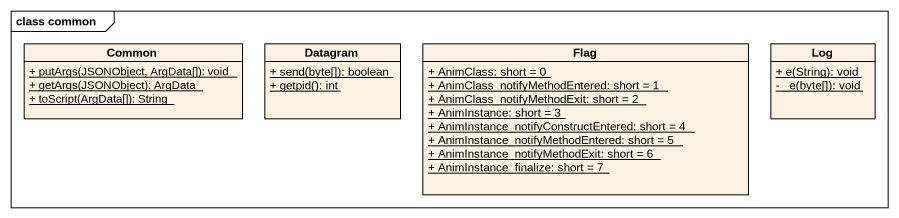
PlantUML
@startuml
mainframe class common
hide circle
hide empty members
skinparam classAttributeIconSize 0
class Common {
  {static} + putArgs(JSONObject, ArgData[]): void
  {static} + getArgs(JSONObject): ArgData
  {static} + toScript(ArgData[]): String
}
class Datagram {
  {static} + send(byte[]): boolean
  {static} + getpid(): int
}
class Flag {
  {static} + AnimClass: short = 0
  {static} + AnimClass_notifyMethodEntered: short = 1
  {static} + AnimClass_notifyMethodExit: short = 2
  {static} + AnimInstance: short = 3
  {static} + AnimInstance_notifyConstructEntered: short = 4
  {static} + AnimInstance_notifyMethodEntered: short = 5
  {static} + AnimInstance_notifyMethodExit: short = 6
  {static} + AnimInstance_finalize: short = 7
}
class Log {
  {static} + e(String): void
  {static} - _e(byte[]): void
}
@enduml
